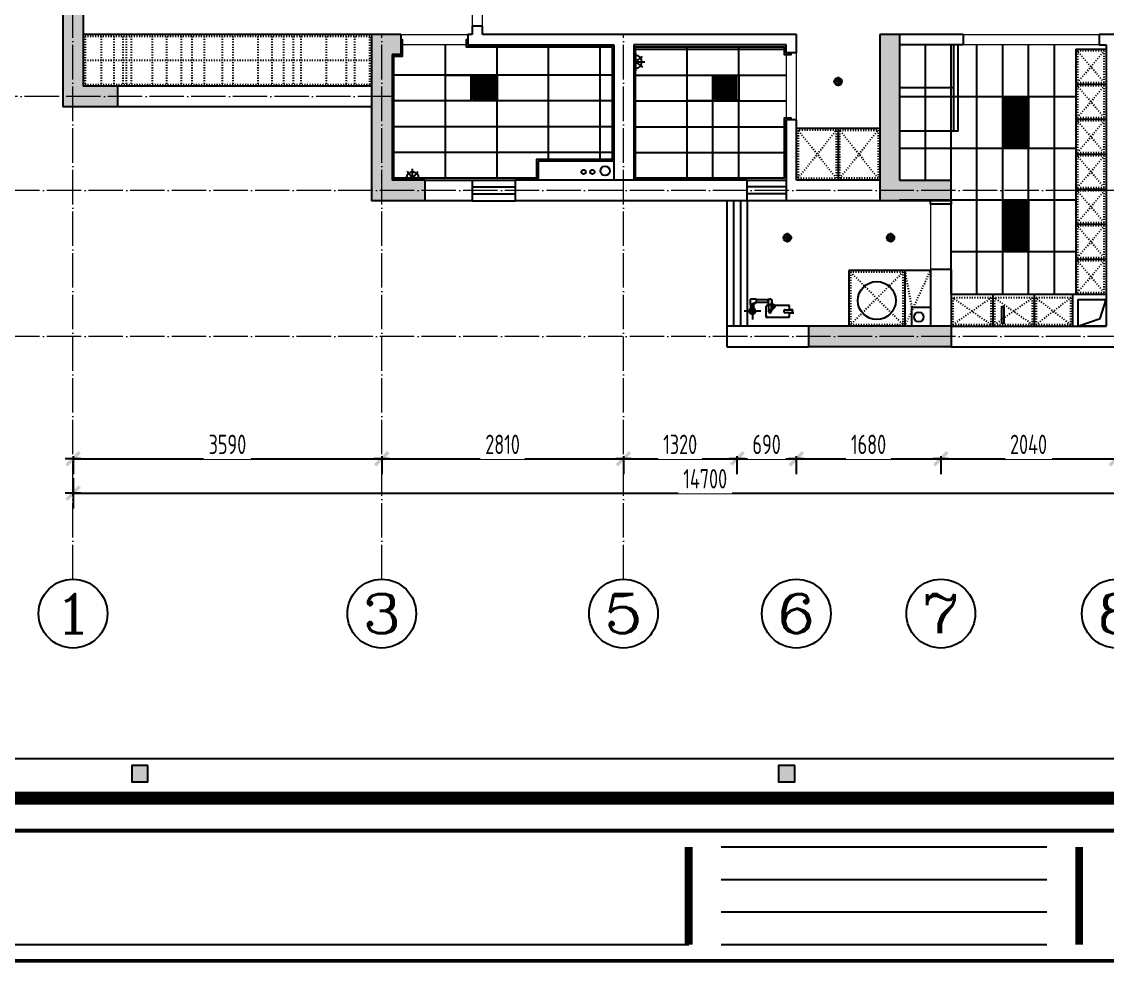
# Model space of a CAD drawing. Header units: inches. Extents: x 600 to 250244, y -404780 to 1000.
# Drawn here: x 98322 to 110943, y -381943 to -371012 of the extents above; entities that cross this region are included whole.
import ezdxf
from ezdxf.enums import TextEntityAlignment as Align

# ---------------------------------------------------------------- set-up
doc = ezdxf.new("R2010")
doc.units = ezdxf.units.IN
doc.header["$MEASUREMENT"] = 0
doc.linetypes.add('ACAD_ISO03W100', pattern=[30, 12, -18])
doc.linetypes.add('DOTE', pattern=[2.42, 2, -0.2, 0.02, -0.2])
for name, color, linetype in [('15开关布置图-YJ', 2, 'Continuous'), ('AXIS', 1, 'Continuous'), ('AXIS_TEXT', 7, 'Continuous'), ('A图框', 7, 'Continuous'), ('D-ARCHI', 250, 'Continuous'), ('EVH 立面填充', 8, 'Continuous'), ('IBS-003-建筑窗框', 3, 'Continuous'), ('IBS-182-原建筑非承重墙', 150, 'Continuous'), ('IBS-200-原建筑承重墙柱', 200, 'Continuous'), ('IBS-63-原建筑窗', 63, 'Continuous'), ('IDS-030-造型完成面(看线)', 30, 'Continuous'), ('IDS-040-固定高家具', 40, 'Continuous'), ('IFF-31-卫浴洁具', 31, 'Continuous'), ('IFF-51-活动家具', 51, 'Continuous'), ('IRC-2-天花灯具', 2, 'Continuous'), ('IRC-30-天花轮廓线', 30, 'Continuous'), ('外标注', 50, 'Continuous')]:
    doc.layers.add(name, color=color, linetype=linetype)
doc.layers.add('门', color=65, linetype='Continuous', lineweight=13)
doc.styles.add('_TCH_AXIS', font='COMPLEX', dxfattribs={"bigfont": 'GBCBIG'})
doc.styles.add('COMPLEX', font='COMPLEX')
doc.styles.add('HBA-DIMT', font='ARCHS.SHX', dxfattribs={"width": 0.8})
doc.dimstyles.new('HBA_40', dxfattribs={"dimscale": 50, "dimtxt": 2.5, "dimasz": 0.1, "dimexe": 2, "dimexo": 2.5, "dimgap": 0.6, "dimtad": 1, "dimdec": 0, "dimrnd": 5, "dimzin": 0, "dimtxsty": 'HBA-DIMT', "dimblk": 'HBA_DIMENSION_TICK', "dimblk1": 'HBA_DIMENSION_TICK', "dimblk2": 'HBA_DIMENSION_TICK', "dimcen": 0.125, "dimclrd": 44, "dimclre": 44, "dimclrt": 2, "dimadec": 0, "dimazin": 0, "dimtfac": 1, "dimtdec": 0, "dimtix": 1, "dimtmove": 1, "dimatfit": 3, "dimldrblk": 'HBA_Leader_Dot', "dimfxl": 0, "dimtvp": 1, "dimtfill": 1, "dimtolj": 1, "dimtzin": 0, "dimarcsym": 0})

# ---------------------------------------------------------------- blocks, each defined once
blk = doc.blocks.new('11')
at = {"layer": 'IBS-182-原建筑非承重墙'}
for p, q in [((140567, -1131), (140516, -1131)), ((140535, -1131), (140528, -1131)), ((140567, -1131), (140535, -1131)), ((140567, -1131), (140535, -1131)), ((140841, -1081), (140567, -1080)), ((140567, -1080), (140567, -1131)), ((140576, -1080), (140567, -1080)), ((140567, -1080), (140567, -1131)), ((140567, -1101), (140567, -1131)), ((140567, -1131), (140615, -1132)), ((140820, -1081), (140588, -1080)), ((140820, -1081), (140588, -1080)), ((140841, -1081), (140820, -1081)), ((140840, -1209), (140841, -1081)), ((140840, -1101), (140841, -1081)), ((140840, -1197), (140840, -1101)), ((140840, -1209), (140840, -1101)), ((140997, -1245), (140997, -1054)), ((140528, -1166), (140567, -1166)), ((140528, -1166), (140567, -1166)), ((140567, -1166), (140535, -1166)), ((140567, -1166), (140567, -1196)), ((140615, -1166), (140567, -1166)), ((140567, -1166), (140567, -1217)), ((140567, -1166), (140567, -1196)), ((140567, -1208), (140567, -1217)), ((140567, -1217), (140770, -1217)), ((140567, -1217), (140587, -1217)), ((140587, -1217), (140775, -1217)), ((140587, -1217), (140740, -1217)), ((140788, -1145), (140728, -1204)), ((140775, -1157), (140728, -1204)), ((140737, -1214), (140728, -1204)), ((140728, -1204), (140737, -1214)), ((140797, -1154), (140737, -1214)), ((140737, -1214), (140775, -1175)), ((140737, -1214), (140775, -1175)), ((140750, -1227), (140737, -1214)), ((140740, -1217), (140750, -1227)), ((140775, -1227), (140750, -1227)), ((140750, -1227), (140770, -1227)), ((140770, -1217), (140770, -1288)), ((140812, -1227), (140770, -1227)), ((140770, -1269), (140770, -1227)), ((140770, -1227), (140770, -1269)), ((140775, -1157), (140788, -1145)), ((140775, -1149), (140775, -1157)), ((140775, -1149), (140775, -1157)), ((140775, -1149), (140775, -1157)), ((140775, -1217), (140775, -1175)), ((140775, -1175), (140775, -1227)), ((140775, -1175), (140775, -1217)), ((140775, -1217), (140775, -1227)), ((140775, -1217), (140775, -1227)), ((140775, -1227), (140809, -1227)), ((140809, -1218), (140810, -1149)), ((140809, -1227), (140810, -1149)), ((140809, -1218), (140820, -1218)), ((140809, -1218), (140809, -1227)), ((140810, -1145), (140810, -1149)), ((140810, -1149), (140810, -1145)), ((140812, -1252), (140812, -1221)), ((140812, -1252), (140812, -1221)), ((140812, -1252), (140812, -1227)), ((140812, -1252), (140812, -1269)), ((140812, -1252), (140955, -1252)), ((140812, -1286), (140812, -1252)), ((140812, -1286), (140812, -1252)), ((140901, -1150), (141093, -1150)), ((140955, -1252), (140953, -1252)), ((140955, -1252), (140953, -1252)), ((140962, -1248), (140955, -1248)), ((140955, -1290), (140955, -1248)), ((140955, -1251), (140955, -1252)), ((140955, -1251), (140955, -1252)), ((140975, -1234), (140975, -1228)), ((140975, -1228), (140980, -1228)), ((140975, -1248), (140975, -1228)), ((140975, -1228), (141018, -1228)), ((140980, -1228), (140975, -1228)), ((140975, -1228), (140975, -1234)), ((140975, -1234), (140975, -1248)), ((140980, -1248), (140975, -1248)), ((140975, -1248), (140980, -1248)), ((140980, -1150), (140980, -1228)), ((140980, -1180), (140980, -1248)), ((140980, -1180), (140980, -1228)), ((140980, -1228), (141014, -1228)), ((140980, -1248), (140980, -1228)), ((140980, -1228), (141018, -1228)), ((141014, -1150), (141014, -1228)), ((141014, -1228), (141014, -1180)), ((141014, -1228), (141014, -1180)), ((141014, -1228), (141018, -1228)), ((141018, -1228), (141014, -1228)), ((141018, -1228), (141014, -1228)), ((141018, -1235), (141018, -1228)), ((141018, -1235), (141018, -1228)), ((141018, -1228), (141018, -1235)), ((141018, -1235), (141018, -1228)), ((141018, -1228), (141018, -1235)), ((141018, -1235), (141018, -1290)), ((140770, -1269), (140770, -1288)), ((140955, -1286), (140803, -1286)), ((140803, -1286), (140812, -1286)), ((140803, -1286), (140812, -1286)), ((140955, -1290), (140982, -1290)), ((140982, -1290), (141018, -1290))]:
    blk.add_line(p, q, dxfattribs=at)
blk.add_circle((140997, -1150), 34.9, dxfattribs=at)
for start, end in [(0, 180), (0, 180), (180, 240.5217), (180, 240.5217), (299.176, 0), (299.176, 0)]:
    blk.add_arc((140997, -1150), 34.9, start, end, dxfattribs=at)
for centre, major_axis, start_param, end_param in [((140540, -1140), (-6.72, -6.72), 4.378011, 6.612288), ((140588, -1101), (-14.5, 14.5), 5.495149, 7.065946), ((140615, -1149), (-12.1, -12.1), 0.78276, 3.924353), ((140793, -1149), (-12.1, 12.1), 3.924353, 7.065946), ((140820, -1101), (-14.5, -14.5), 2.353557, 3.924353), ((140997, -1150), (-12.1, 12.1), 4.709751, 10.992936), ((140553, -1149), (-17.5, -17.5), -1.141223, -0.024085), ((140531, -1157), (-6.72, -6.72), 1.236418, 3.470695), ((140587, -1196), (-14.5, 14.5), 0.78276, 2.353557), ((140793, -1149), (-4.6, -4.6), 1.568158, 4.709751), ((140820, -1197), (-14.5, -14.5), 0.78276, 2.353557), ((140962, -1234), (-9.66, 9.66), 2.353557, 3.924353), ((140791, -1269), (-15, 15), 0.78276, 2.986227), ((140791, -1269), (-15, 15), 2.986227, 3.924353)]:
    blk.add_ellipse(centre, major_axis=major_axis, ratio=1, start_param=start_param, end_param=end_param, dxfattribs=at)
at = {"layer": 'IBS-182-原建筑非承重墙', "extrusion": (0, 0, -1)}
for start_param, end_param in [(5.500425, 7.071221), (5.500425, 7.071221), (7.071221, 8.642018), (7.071221, 8.642018), (3.929629, 5.500425), (3.929629, 5.500425), (2.358832, 3.929629), (2.358832, 3.929629)]:
    blk.add_ellipse((140997, -1150), major_axis=(-12.1, 12.1), ratio=1, start_param=start_param, end_param=end_param, dxfattribs=at)
blk = doc.blocks.new('HBA_DIMENSION_TICK')
at = {"color": 0, "linetype": 'ByBlock'}
for p, q in [((-10, 0), (0, 0)), ((0, 0), (10, 0))]:
    blk.add_line(p, q, dxfattribs=at)
at = {"color": 50, "linetype": 'ByBlock'}
blk.add_solid([(-10, -7), (-7, -10), (7, 10), (10, 7)], dxfattribs=at)
blk = doc.blocks.new('*D390')
at = {"layer": 'Defpoints', "color": 0, "transparency": 16777216}
for p in [(98919, -375835), (102508, -375835), (102508, -376091)]:
    blk.add_point(p, dxfattribs=at)
at = {"layer": '外标注', "color": 44, "lineweight": -2, "transparency": 16777216}
for p, q in [((98919, -376060), (98919, -376271)), ((98928, -376091), (102499, -376091)), ((102508, -376060), (102508, -376271))]:
    blk.add_line(p, q, dxfattribs=at)
at = {"layer": '外标注', "color": 44, "lineweight": -2, "transparency": 16777216, "xscale": 9, "yscale": 9, "zscale": 9, "rotation": 180}
blk.add_blockref('HBA_DIMENSION_TICK', (98919, -376091), dxfattribs=at)
at = {"layer": '外标注', "color": 44, "lineweight": -2, "transparency": 16777216, "xscale": 9, "yscale": 9, "zscale": 9}
blk.add_blockref('HBA_DIMENSION_TICK', (102508, -376091), dxfattribs=at)
at = {"layer": '外标注', "color": 2, "transparency": 16777216, "insert": (100714, -375924), "char_height": 225, "attachment_point": 5, "style": 'HBA-DIMT', "bg_fill": 3, "box_fill_scale": 1.25, "bg_fill_color": 256, "bg_fill_true_color": 13158600, "bg_fill_transparency": 0}
blk.add_mtext('\\A1;3590', dxfattribs=at)
blk = doc.blocks.new('HBA_Leader_Dot')
at = {"color": 0, "linetype": 'ByBlock'}
blk.add_line((-5, 0), (-10, 0), dxfattribs=at)
at = {"color": 0, "linetype": 'ByBlock', "const_width": 5}
blk.add_lwpolyline([(-2.5, 0, 1), (2.5, 0, 1)], format="xyb", close=True, dxfattribs=at)
blk = doc.blocks.new('*D391')
at = {"layer": 'Defpoints', "color": 0, "transparency": 16777216}
for p in [(102508, -375835), (105318, -375835), (105318, -376091)]:
    blk.add_point(p, dxfattribs=at)
at = {"layer": '外标注', "color": 44, "lineweight": -2, "transparency": 16777216}
for p, q in [((102508, -376060), (102508, -376271)), ((102517, -376091), (105309, -376091)), ((105318, -376060), (105318, -376271))]:
    blk.add_line(p, q, dxfattribs=at)
at = {"layer": '外标注', "color": 44, "lineweight": -2, "transparency": 16777216, "xscale": 9, "yscale": 9, "zscale": 9, "rotation": 180}
blk.add_blockref('HBA_DIMENSION_TICK', (102508, -376091), dxfattribs=at)
at = {"layer": '外标注', "color": 44, "lineweight": -2, "transparency": 16777216, "xscale": 9, "yscale": 9, "zscale": 9}
blk.add_blockref('HBA_DIMENSION_TICK', (105318, -376091), dxfattribs=at)
at = {"layer": '外标注', "color": 2, "transparency": 16777216, "insert": (103913, -375924), "char_height": 225, "attachment_point": 5, "style": 'HBA-DIMT', "bg_fill": 3, "box_fill_scale": 1.25, "bg_fill_color": 256, "bg_fill_true_color": 13158600, "bg_fill_transparency": 0}
blk.add_mtext('\\A1;2810', dxfattribs=at)
blk = doc.blocks.new('*D392')
at = {"layer": 'Defpoints', "color": 0, "transparency": 16777216}
for p in [(105318, -375835), (106638, -375835), (106638, -376091)]:
    blk.add_point(p, dxfattribs=at)
at = {"layer": '外标注', "color": 44, "lineweight": -2, "transparency": 16777216}
for p, q in [((105318, -376060), (105318, -376271)), ((105327, -376091), (106629, -376091)), ((106638, -376060), (106638, -376271))]:
    blk.add_line(p, q, dxfattribs=at)
at = {"layer": '外标注', "color": 44, "lineweight": -2, "transparency": 16777216, "xscale": 9, "yscale": 9, "zscale": 9, "rotation": 180}
blk.add_blockref('HBA_DIMENSION_TICK', (105318, -376091), dxfattribs=at)
at = {"layer": '外标注', "color": 44, "lineweight": -2, "transparency": 16777216, "xscale": 9, "yscale": 9, "zscale": 9}
blk.add_blockref('HBA_DIMENSION_TICK', (106638, -376091), dxfattribs=at)
at = {"layer": '外标注', "color": 2, "transparency": 16777216, "insert": (105978, -375924), "char_height": 225, "attachment_point": 5, "style": 'HBA-DIMT', "bg_fill": 3, "box_fill_scale": 1.25, "bg_fill_color": 256, "bg_fill_true_color": 13158600, "bg_fill_transparency": 0}
blk.add_mtext('\\A1;1320', dxfattribs=at)
blk = doc.blocks.new('*D393')
at = {"layer": 'Defpoints', "color": 0, "transparency": 16777216}
for p in [(106638, -375835), (107328, -375835), (107328, -376091)]:
    blk.add_point(p, dxfattribs=at)
at = {"layer": '外标注', "color": 44, "lineweight": -2, "transparency": 16777216}
for p, q in [((106638, -376060), (106638, -376271)), ((106647, -376091), (107319, -376091)), ((107328, -376060), (107328, -376271))]:
    blk.add_line(p, q, dxfattribs=at)
at = {"layer": '外标注', "color": 44, "lineweight": -2, "transparency": 16777216, "xscale": 9, "yscale": 9, "zscale": 9, "rotation": 180}
blk.add_blockref('HBA_DIMENSION_TICK', (106638, -376091), dxfattribs=at)
at = {"layer": '外标注', "color": 44, "lineweight": -2, "transparency": 16777216, "xscale": 9, "yscale": 9, "zscale": 9}
blk.add_blockref('HBA_DIMENSION_TICK', (107328, -376091), dxfattribs=at)
at = {"layer": '外标注', "color": 2, "transparency": 16777216, "insert": (106983, -375924), "char_height": 225, "attachment_point": 5, "style": 'HBA-DIMT', "bg_fill": 3, "box_fill_scale": 1.25, "bg_fill_color": 256, "bg_fill_true_color": 13158600, "bg_fill_transparency": 0}
blk.add_mtext('\\A1;690', dxfattribs=at)
blk = doc.blocks.new('*D394')
at = {"layer": 'Defpoints', "color": 0, "transparency": 16777216}
for p in [(107328, -375835), (109008, -375835), (109008, -376091)]:
    blk.add_point(p, dxfattribs=at)
at = {"layer": '外标注', "color": 44, "lineweight": -2, "transparency": 16777216}
for p, q in [((107328, -376060), (107328, -376271)), ((107337, -376091), (108999, -376091)), ((109008, -376060), (109008, -376271))]:
    blk.add_line(p, q, dxfattribs=at)
at = {"layer": '外标注', "color": 44, "lineweight": -2, "transparency": 16777216, "xscale": 9, "yscale": 9, "zscale": 9, "rotation": 180}
blk.add_blockref('HBA_DIMENSION_TICK', (107328, -376091), dxfattribs=at)
at = {"layer": '外标注', "color": 44, "lineweight": -2, "transparency": 16777216, "xscale": 9, "yscale": 9, "zscale": 9}
blk.add_blockref('HBA_DIMENSION_TICK', (109008, -376091), dxfattribs=at)
at = {"layer": '外标注', "color": 2, "transparency": 16777216, "insert": (108168, -375924), "char_height": 225, "attachment_point": 5, "style": 'HBA-DIMT', "bg_fill": 3, "box_fill_scale": 1.25, "bg_fill_color": 256, "bg_fill_true_color": 13158600, "bg_fill_transparency": 0}
blk.add_mtext('\\A1;1680', dxfattribs=at)
blk = doc.blocks.new('*D395')
at = {"layer": 'Defpoints', "color": 0, "transparency": 16777216}
for p in [(109008, -375835), (111048, -375835), (111048, -376091)]:
    blk.add_point(p, dxfattribs=at)
at = {"layer": '外标注', "color": 44, "lineweight": -2, "transparency": 16777216}
for p, q in [((109008, -376060), (109008, -376271)), ((109017, -376091), (111039, -376091)), ((111048, -376060), (111048, -376271))]:
    blk.add_line(p, q, dxfattribs=at)
at = {"layer": '外标注', "color": 44, "lineweight": -2, "transparency": 16777216, "xscale": 9, "yscale": 9, "zscale": 9, "rotation": 180}
blk.add_blockref('HBA_DIMENSION_TICK', (109008, -376091), dxfattribs=at)
at = {"layer": '外标注', "color": 44, "lineweight": -2, "transparency": 16777216, "xscale": 9, "yscale": 9, "zscale": 9}
blk.add_blockref('HBA_DIMENSION_TICK', (111048, -376091), dxfattribs=at)
at = {"layer": '外标注', "color": 2, "transparency": 16777216, "insert": (110028, -375924), "char_height": 225, "attachment_point": 5, "style": 'HBA-DIMT', "bg_fill": 3, "box_fill_scale": 1.25, "bg_fill_color": 256, "bg_fill_true_color": 13158600, "bg_fill_transparency": 0}
blk.add_mtext('\\A1;2040', dxfattribs=at)
blk = doc.blocks.new('*D398')
at = {"layer": 'Defpoints', "color": 0, "transparency": 16777216}
for p in [(98919, -376091), (113619, -376091), (113619, -376491)]:
    blk.add_point(p, dxfattribs=at)
at = {"layer": '外标注', "color": 44, "lineweight": -2, "transparency": 16777216}
for p, q in [((98919, -376316), (98919, -376671)), ((113619, -376316), (113619, -376671)), ((98928, -376491), (113610, -376491))]:
    blk.add_line(p, q, dxfattribs=at)
at = {"layer": '外标注', "color": 44, "lineweight": -2, "transparency": 16777216, "xscale": 9, "yscale": 9, "zscale": 9, "rotation": 180}
blk.add_blockref('HBA_DIMENSION_TICK', (98919, -376491), dxfattribs=at)
at = {"layer": '外标注', "color": 44, "lineweight": -2, "transparency": 16777216, "xscale": 9, "yscale": 9, "zscale": 9}
blk.add_blockref('HBA_DIMENSION_TICK', (113619, -376491), dxfattribs=at)
at = {"layer": '外标注', "color": 2, "transparency": 16777216, "insert": (106269, -376324), "char_height": 225, "attachment_point": 5, "style": 'HBA-DIMT', "bg_fill": 3, "box_fill_scale": 1.25, "bg_fill_color": 256, "bg_fill_true_color": 13158600, "bg_fill_transparency": 0}
blk.add_mtext('\\A1;14700', dxfattribs=at)
blk = doc.blocks.new('_AXISO')
blk.add_circle((0, 0), 0.5)
at = {"layer": 'AXIS_TEXT', "style": 'COMPLEX', "width": 1.041667}
blk.add_attdef('A', text='', height=0.56, dxfattribs=at).set_placement((-0.25, -0.28), (0.25, -0.28), align=Align.FIT)
blk = doc.blocks.new('gegeg')
at = {"layer": 'A图框'}
h = blk.add_hatch(color=256, dxfattribs=at)
h.dxf.hatch_style = 1
h.paths.add_polyline_path([(140844, -57733), (141019, -57733), (141019, -57558), (140844, -57558)])
h = blk.add_hatch(color=256, dxfattribs=at)
h.dxf.hatch_style = 1
h.paths.add_polyline_path([(147800, -57733), (147975, -57733), (147975, -57558), (147800, -57558)])
for p, q in [((133887, -57482), (161887, -57482)), ((147184, -58433), (150684, -58433)), ((147184, -58783), (150684, -58783)), ((147184, -59133), (150684, -59133)), ((138761, -59483), (146834, -59483)), ((147184, -59483), (150684, -59483))]:
    blk.add_line(p, q, dxfattribs=at)
for points in [[(141019, -57558), (140844, -57558), (140844, -57733), (141019, -57733)], [(147975, -57558), (147800, -57558), (147800, -57733), (147975, -57733)]]:
    blk.add_lwpolyline(points, close=True, dxfattribs=at)
for points, const_width in [([(161887, -57908), (133887, -57908)], 140), ([(146834, -58433), (146834, -59483)], 84), ([(151034, -58433), (151034, -59483)], 84)]:
    blk.add_lwpolyline(points, dxfattribs=dict(at, const_width=const_width))
at = {"layer": 'A图框', "const_width": 42}
blk.add_lwpolyline([(133537, -58258), (162237, -58258), (162237, -59658), (133537, -59658)], close=True, dxfattribs=at)
blk = doc.blocks.new('A$C2C253EB8')
at = {"layer": 'IRC-2-天花灯具', "color": 250}
for p, q in [((0, 55), (110, 55)), ((55, 0), (55, 110))]:
    blk.add_line(p, q, dxfattribs=at)
at = {"layer": 'IRC-2-天花灯具', "color": 2}
blk.add_ellipse((55, 55), major_axis=(44, 0), ratio=1, start_param=1.571461413961594, end_param=7.85464672114118, dxfattribs=at)
at = {"layer": 'IRC-2-天花灯具', "color": 251}
blk.add_ellipse((55, 55), major_axis=(33, 0), ratio=1, start_param=1.570667, end_param=7.853852, dxfattribs=at)
blk = doc.blocks.new('fhty')
at = {"layer": 'IRC-2-天花灯具'}
for p, q in [((717910, -196860), (717910, -197065)), ((717910, -196962), (717990, -196900)), ((717910, -196962), (718019, -196962)), ((717910, -196962), (717990, -197025))]:
    blk.add_line(p, q, dxfattribs=at)
blk.add_arc((717910, -196962), 74.3, 270, 90, dxfattribs=at)

msp = doc.modelspace()

# ---------------------------------------------------------------- hatches: boundary and pattern name
at = {"layer": 'EVH 立面填充'}
h = msp.add_hatch(color=256, dxfattribs=at)
h.dxf.hatch_style = 1
h.paths.add_polyline_path([(99038.7, -371762.2), (99038.7, -370312.2), (98798.7, -370312.2), (98798.7, -372002.2), (99438.7, -372002.2), (99438.7, -371762.2)])
h = msp.add_hatch(color=256, dxfattribs=at)
h.dxf.hatch_style = 1
h.paths.add_polyline_path([(102388.4, -373092.2), (103008.4, -373092.2), (103008.4, -372852.2), (102628.4, -372852.2), (102628.4, -371392.2), (102728.4, -371392.2), (102728.4, -371162.2), (102388.4, -371162.2)])
h = msp.add_hatch(color=256, dxfattribs=at)
h.dxf.hatch_style = 1
h.paths.add_polyline_path([(109128.4, -373092.2), (109128.4, -372852.2), (108528.4, -372852.2), (108528.4, -371162.2), (108298.4, -371162.2), (108298.4, -373092.2)])
h = msp.add_hatch(color=256, dxfattribs=at)
h.dxf.hatch_style = 1
h.paths.add_polyline_path([(107468.4, -374551.3), (107468.4, -374789.7), (109128.4, -374789.7), (109128.4, -374551.3)])
at = {"layer": 'IRC-2-天花灯具'}
h = msp.add_hatch(dxfattribs=at)
h.set_pattern_fill('ANSI31', color=256, scale=80)
h.set_pattern_definition([(45, (9779.72, -355865.394), (-7.0710678, 7.0710678), [])])
h.paths.add_polyline_path([(103568.4, -371912.2), (103828.4, -371912.2), (103828.4, -371652.2), (103568.4, -371652.2)])
h = msp.add_hatch(dxfattribs=at)
h.set_pattern_fill('ANSI31', color=256, scale=80)
h.set_pattern_definition([(45, (12589.72, -355865.394), (-7.0710678, 7.0710678), [])])
h.paths.add_polyline_path([(106378.4, -371912.2), (106638.4, -371912.2), (106638.4, -371652.2), (106378.4, -371652.2)])
h = msp.add_hatch(dxfattribs=at)
h.set_pattern_fill('ANSI31', color=256, scale=80)
h.set_pattern_definition([(45, (0, -67427.671), (-7.0710678, 7.0710678), [])])
h.paths.add_polyline_path([(110028.2, -371882.2), (109728.2, -371882.2), (109728.2, -372482.2), (110028.2, -372482.2)])
h = msp.add_hatch(dxfattribs=at)
h.set_pattern_fill('ANSI31', color=256, scale=80)
h.set_pattern_definition([(45, (0, -68627.671), (-7.0710678, 7.0710678), [])])
h.paths.add_polyline_path([(110028.2, -373082.2), (109728.2, -373082.2), (109728.2, -373682.2), (110028.2, -373682.2)])

# ---------------------------------------------------------------- linework, layer by layer
at = {"layer": 'D-ARCHI', "color": 251, "linetype": 'DOTE', "lineweight": 5, "ltscale": 200}
for p, q in [((102628.4, -371882.2), (96111.4, -371882.2)), ((116438.7, -372972.2), (96111.4, -372972.2)), ((116438.7, -374670.5), (96111.4, -374670.5))]:
    msp.add_line(p, q, dxfattribs=at)
at = {"layer": 'IBS-003-建筑窗框', "color": 251, "ltscale": 10}
for p, q in [((103558.4, -372852.2), (104058.4, -372852.2)), ((106758.4, -372852.2), (107208.4, -372852.2)), ((103558.4, -373092.2), (104058.4, -373092.2)), ((106518.4, -373092.2), (106518.4, -374552.2)), ((107208.4, -373092.2), (106758.4, -373092.2)), ((106758.4, -373092.2), (106758.4, -374552.2))]:
    msp.add_line(p, q, dxfattribs=at)
at = {"layer": 'IBS-182-原建筑非承重墙'}
for p, q in [((103558.4, -371162.2), (103508.4, -371162.2)), ((103508.4, -371162.2), (103508.4, -371282.2)), ((103678.4, -371062.2), (103558.4, -371062.2)), ((103558.4, -371062.2), (103558.4, -371162.2)), ((103678.4, -371162.2), (103678.4, -371062.2)), ((107328.4, -371162.2), (103678.4, -371162.2)), ((107328.4, -371372.2), (107328.4, -371162.2)), ((109268.4, -371162.2), (108528.4, -371162.2)), ((109268.4, -371162.2), (109268.4, -371282.2)), ((111168.4, -371162.2), (110848.4, -371162.2)), ((110848.4, -371162.2), (110848.4, -371282.2)), ((103508.4, -371282.2), (105208.4, -371282.2)), ((105208.4, -371282.2), (105208.4, -372852.2)), ((107208.4, -371282.2), (105438.4, -371282.2)), ((105438.4, -371282.2), (105438.4, -372852.2)), ((107208.4, -371372.2), (107208.4, -371282.2)), ((109268.4, -371282.2), (108528.4, -371282.2)), ((110848.4, -371282.2), (110928.4, -371282.2)), ((110928.4, -371282.2), (110928.4, -374552.2)), ((107328.4, -371372.2), (107208.4, -371372.2)), ((102388.4, -371762.2), (99438.7, -371762.2)), ((102388.4, -372002.2), (99438.7, -372002.2)), ((107328.4, -372152.2), (107208.4, -372152.2)), ((107208.4, -372152.2), (107208.4, -373092.2)), ((107328.4, -372852.2), (107328.4, -372152.2)), ((104328.4, -372632.2), (104328.4, -372852.2)), ((105208.4, -372632.2), (104328.4, -372632.2)), ((103008.4, -372852.2), (103558.4, -372852.2)), ((103558.4, -372852.2), (103558.4, -373092.2)), ((105438.4, -372852.2), (104058.4, -372852.2)), ((104058.4, -372852.2), (104058.4, -373092.2)), ((106758.4, -372852.2), (105438.4, -372852.2)), ((106758.4, -373092.2), (106758.4, -372852.2)), ((108298.4, -372852.2), (107328.4, -372852.2)), ((103558.4, -373092.2), (103008.4, -373092.2)), ((106518.4, -373092.2), (104058.4, -373092.2)), ((106758.4, -373092.2), (106518.4, -373092.2)), ((108298.4, -373092.2), (107208.4, -373092.2)), ((108888.4, -373132.2), (108888.4, -373092.2)), ((109128.4, -373132.2), (108888.4, -373132.2)), ((109128.4, -373092.2), (109128.4, -373132.2)), ((109128.4, -373892.2), (108888.4, -373892.2)), ((108888.4, -373892.2), (108888.4, -374552.2)), ((109128.4, -373892.2), (109128.4, -374552.2)), ((110540.1, -374179.2), (110540.1, -374552.2)), ((110540.1, -374179.2), (110928.4, -374179.2)), ((108668.4, -374332.2), (108668.4, -374552.2)), ((108888.4, -374332.2), (108668.4, -374332.2)), ((110600.1, -374239.2), (110600.1, -374552.2)), ((110600.1, -374239.2), (110928.4, -374239.2)), ((110861.8, -374459.6), (110928.4, -374239.2)), ((110600.1, -374552.2), (110861.8, -374459.6)), ((107468.4, -374552.2), (106518.4, -374552.2)), ((106518.4, -374552.2), (106518.4, -374790.5)), ((109128.4, -374552.2), (110928.4, -374552.2)), ((110928.4, -374552.2), (110600.1, -374552.2)), ((106518.4, -374790.5), (107468.4, -374790.5)), ((109128.4, -374790.5), (111168.4, -374790.5))]:
    msp.add_line(p, q, dxfattribs=at)
for centre, radius in [((105105.6, -372745.6), 55), ((104854.1, -372757), 25), ((104957.4, -372757), 25), ((108752.4, -374443.7), 55)]:
    msp.add_circle(centre, radius, dxfattribs=at)
at = {"layer": 'IBS-200-原建筑承重墙柱', "ltscale": 0.02}
for p, q in [((98798.7, -370312.2), (98798.7, -372002.2)), ((99038.7, -370312.2), (99038.7, -371762.2)), ((102728.4, -371162.2), (102388.4, -371162.2)), ((102388.4, -371162.2), (102388.4, -373092.2)), ((102728.4, -371162.2), (102728.4, -371392.2)), ((108298.4, -371162.2), (108298.4, -373092.2)), ((108528.4, -371162.2), (108298.4, -371162.2)), ((108528.4, -371162.2), (108528.4, -372852.2)), ((102728.4, -371392.2), (102628.4, -371392.2)), ((102628.4, -371392.2), (102628.4, -372852.2)), ((99438.7, -371762.2), (99038.7, -371762.2)), ((99438.7, -372002.2), (99438.7, -371762.2)), ((99438.7, -372002.2), (98798.7, -372002.2)), ((103008.4, -372852.2), (102628.4, -372852.2)), ((103008.4, -372852.2), (103008.4, -373092.2)), ((108528.4, -372852.2), (109128.4, -372852.2)), ((109128.4, -373092.2), (109128.4, -372852.2)), ((103008.4, -373092.2), (102388.4, -373092.2)), ((109128.4, -373092.2), (108298.4, -373092.2)), ((109128.4, -374552.2), (107468.4, -374552.2)), ((107468.4, -374552.2), (107468.4, -374790.5)), ((109128.4, -374552.2), (109128.4, -374790.5)), ((109128.4, -374790.5), (107468.4, -374790.5))]:
    msp.add_line(p, q, dxfattribs=at)
at = {"layer": 'IBS-63-原建筑窗'}
for p, q in [((103558.4, -372932.2), (104058.4, -372932.2)), ((107208.4, -372932.2), (106758.4, -372932.2)), ((103558.4, -373012.2), (104058.4, -373012.2)), ((107208.4, -373012.2), (106758.4, -373012.2)), ((106598.4, -373092.2), (106598.4, -374552.2)), ((106678.4, -373092.2), (106678.4, -374552.2))]:
    msp.add_line(p, q, dxfattribs=at)
at = {"layer": 'IDS-030-造型完成面(看线)'}
for points in [[(103508.4, -371222.2), (103488.4, -371222.2), (103488.4, -371302.2), (105188.4, -371302.2), (105188.4, -372612.2), (104308.4, -372612.2), (104308.4, -372832.2), (102648.4, -372832.2), (102648.4, -371412.2), (102748.4, -371412.2), (102748.4, -371222.2), (102728.4, -371222.2)], [(107268.4, -372152.2), (107268.4, -372132.2), (107188.4, -372132.2), (107188.4, -372832.2), (105458.4, -372832.2), (105458.4, -371302.2), (107188.4, -371302.2), (107188.4, -371392.2), (107268.4, -371392.2), (107268.4, -371372.2)]]:
    msp.add_lwpolyline(points, dxfattribs=at)
at = {"layer": 'IDS-040-固定高家具'}
for p, q in [((102388.4, -371162.2), (99038.7, -371162.2)), ((110578.4, -371332.2), (110578.4, -374179.2)), ((110578.4, -371332.2), (110928.4, -371332.2)), ((110578.4, -371738.9), (110928.4, -371738.9)), ((110578.4, -372145.6), (110928.4, -372145.6)), ((108298.4, -372252.2), (107328.4, -372252.2)), ((107813.4, -372252.2), (107813.4, -372852.2)), ((110578.4, -372552.3), (110928.4, -372552.3)), ((110578.4, -372959), (110928.4, -372959)), ((110578.4, -373365.8), (110928.4, -373365.8)), ((110578.4, -373772.5), (110928.4, -373772.5)), ((108888.4, -373902.2), (107938.4, -373902.2)), ((107938.4, -373902.2), (107938.4, -374552.2)), ((108588.4, -373902.2), (108588.4, -374552.2)), ((109128.4, -374179.2), (110540.1, -374179.2)), ((109611.7, -374179.2), (109611.7, -374552.2)), ((110095, -374179.2), (110095, -374552.2))]:
    msp.add_line(p, q, dxfattribs=at)
at = {"layer": 'IDS-040-固定高家具', "linetype": 'ACAD_ISO03W100'}
for p, q in [((99245.8, -371182.2), (99245.8, -371742.2)), ((99394.5, -371182.2), (99394.5, -371742.2)), ((99498.6, -371182.2), (99498.6, -371742.2)), ((99535.8, -371182.2), (99535.8, -371742.2)), ((99595.3, -371182.2), (99595.3, -371742.2)), ((99840.7, -371182.2), (99840.7, -371742.2)), ((100004.3, -371182.2), (100004.3, -371742.2)), ((100175.3, -371182.2), (100175.3, -371742.2)), ((100301.8, -371182.2), (100301.8, -371742.2)), ((100443.1, -371182.2), (100443.1, -371742.2)), ((100651.3, -371182.2), (100651.3, -371742.2)), ((100777.7, -371182.2), (100777.7, -371742.2)), ((101067.7, -371182.2), (101067.7, -371742.2)), ((101231.4, -371182.2), (101231.4, -371742.2)), ((101365.2, -371182.2), (101365.2, -371742.2)), ((101476.8, -371182.2), (101476.8, -371742.2)), ((101566, -371182.2), (101566, -371742.2)), ((101863.5, -371182.2), (101863.5, -371742.2)), ((102094, -371182.2), (102094, -371742.2)), ((102190.7, -371182.2), (102190.7, -371742.2)), ((110598.4, -371718.9), (110908.4, -371352.2)), ((110908.4, -371718.9), (110598.4, -371352.2)), ((102368.4, -371462.2), (99058.7, -371462.2)), ((110598.4, -372125.6), (110908.4, -371758.9)), ((110908.4, -372125.6), (110598.4, -371758.9)), ((110598.4, -372532.3), (110908.4, -372165.6)), ((110908.4, -372532.3), (110598.4, -372165.6)), ((107348.4, -372832.2), (107793.4, -372272.2)), ((107793.4, -372832.2), (107348.4, -372272.2)), ((108278.4, -372832.2), (107833.4, -372272.2)), ((107833.4, -372832.2), (108278.4, -372272.2)), ((110598.4, -372939), (110908.4, -372572.3)), ((110908.4, -372939), (110598.4, -372572.3)), ((110598.4, -373345.8), (110908.4, -372979)), ((110908.4, -373345.8), (110598.4, -372979)), ((110598.4, -373752.5), (110908.4, -373385.8)), ((110908.4, -373752.5), (110598.4, -373385.8)), ((110598.4, -374159.2), (110908.4, -373792.5)), ((110908.4, -374159.2), (110598.4, -373792.5)), ((108568.4, -373922.2), (107958.4, -374532.2)), ((107958.4, -373922.2), (108568.4, -374532.2)), ((108588.4, -373902.2), (108668.4, -374332.2)), ((108590.2, -374552.2), (108888.4, -373902.2)), ((109148.4, -374532.2), (109591.7, -374222.2)), ((109591.7, -374532.2), (109148.4, -374222.2)), ((109631.7, -374532.2), (110075, -374222.2)), ((110075, -374532.2), (109631.7, -374222.2)), ((110115, -374532.2), (110518.7, -374222.2)), ((110518.7, -374532.2), (110115, -374222.2))]:
    msp.add_line(p, q, dxfattribs=at)
for points in [[(99058.7, -371742.2), (102368.4, -371742.2), (102368.4, -371182.2), (99058.7, -371182.2)], [(110598.4, -371718.9), (110908.4, -371718.9), (110908.4, -371352.2), (110598.4, -371352.2)], [(110598.4, -372125.6), (110908.4, -372125.6), (110908.4, -371758.9), (110598.4, -371758.9)], [(110598.4, -372532.3), (110908.4, -372532.3), (110908.4, -372165.6), (110598.4, -372165.6)], [(107348.4, -372832.2), (107793.4, -372832.2), (107793.4, -372272.2), (107348.4, -372272.2)], [(108278.4, -372832.2), (107833.4, -372832.2), (107833.4, -372272.2), (108278.4, -372272.2)], [(110598.4, -372939), (110908.4, -372939), (110908.4, -372572.3), (110598.4, -372572.3)], [(110598.4, -373345.8), (110908.4, -373345.8), (110908.4, -372979), (110598.4, -372979)], [(110598.4, -373752.5), (110908.4, -373752.5), (110908.4, -373385.8), (110598.4, -373385.8)], [(110598.4, -374159.2), (110908.4, -374159.2), (110908.4, -373792.5), (110598.4, -373792.5)], [(107958.4, -374532.2), (108568.4, -374532.2), (108568.4, -373922.2), (107958.4, -373922.2)], [(109148.4, -374532.2), (109591.7, -374532.2), (109591.7, -374222.2), (109148.4, -374222.2)], [(109631.7, -374532.2), (110075, -374532.2), (110075, -374222.2), (109631.7, -374222.2)], [(110115, -374532.2), (110518.7, -374532.2), (110518.7, -374222.2), (110115, -374222.2)]]:
    msp.add_lwpolyline(points, close=True, dxfattribs=at)
at = {"layer": 'IDS-040-固定高家具'}
msp.add_circle((108263.4, -374252.2), 220.9, dxfattribs=at)
at = {"layer": 'IFF-31-卫浴洁具', "ltscale": 0.02}
msp.add_lwpolyline([(109742.6, -374327.2), (109714.1, -374327.2), (109714.1, -374517.2), (109742.6, -374517.2)], close=True, dxfattribs=at)
at = {"layer": 'IFF-51-活动家具'}
for p, q in [((109158.4, -372282.2), (109158.4, -371282.2)), ((109208.4, -372282.2), (109208.4, -371282.2)), ((109158.4, -371782.2), (108528.4, -371782.2)), ((109208.4, -372282.2), (108528.4, -372282.2)), ((109128.4, -372852.2), (109128.4, -372282.2))]:
    msp.add_line(p, q, dxfattribs=at)
at = {"layer": 'IRC-2-天花灯具'}
for p, q in [((103548.4, -371932.2), (103548.4, -371632.2)), ((106358.4, -371932.2), (106358.4, -371632.2))]:
    msp.add_line(p, q, dxfattribs=at)
for points in [[(103848.4, -371632.2), (103848.4, -371932.2), (103248.4, -371932.2), (103248.4, -371632.2)], [(103568.4, -371912.2), (103828.4, -371912.2), (103828.4, -371652.2), (103568.4, -371652.2)], [(106658.4, -371632.2), (106658.4, -371932.2), (106058.4, -371932.2), (106058.4, -371632.2)], [(106378.4, -371912.2), (106638.4, -371912.2), (106638.4, -371652.2), (106378.4, -371652.2)], [(109728.2, -371882.2), (110028.2, -371882.2), (110028.2, -372482.2), (109728.2, -372482.2)], [(109728.2, -373082.2), (110028.2, -373082.2), (110028.2, -373682.2), (109728.2, -373682.2)]]:
    msp.add_lwpolyline(points, close=True, dxfattribs=at)
at = {"layer": 'IRC-30-天花轮廓线'}
for p, q in [((103248.4, -372832.2), (103248.4, -371282.2)), ((103848.4, -372832.2), (103848.4, -371302.2)), ((104448.4, -372612.2), (104448.4, -371302.2)), ((105048.4, -372612.2), (105048.4, -371302.2)), ((106058.4, -372832.2), (106058.4, -371302.2)), ((106658.4, -371632.2), (106658.4, -371302.2)), ((108828.2, -372852.2), (108828.2, -371282.2)), ((109128.2, -374179.2), (109128.2, -371282.2)), ((109428.2, -374179.2), (109428.2, -371282.2)), ((109728.2, -374179.2), (109728.2, -371282.2)), ((110028.2, -374179.2), (110028.2, -371282.2)), ((110328.2, -374179.2), (110328.2, -371282.2)), ((105458.4, -371332.2), (107188.4, -371332.2)), ((105188.4, -371632.2), (102648.4, -371632.2)), ((105458.4, -371632.2), (107208.4, -371632.2)), ((105188.4, -371932.2), (102648.4, -371932.2)), ((105458.4, -371932.2), (107208.4, -371932.2)), ((106358.4, -372832.2), (106358.4, -371912.2)), ((106658.4, -372832.2), (106658.4, -371912.2)), ((108528.2, -371882.2), (110578.2, -371882.2)), ((105188.4, -372232.2), (102648.4, -372232.2)), ((105458.4, -372232.2), (107188.4, -372232.2)), ((105188.4, -372532.2), (102648.4, -372532.2)), ((105458.4, -372532.2), (107188.4, -372532.2)), ((108528.2, -372482.2), (110578.2, -372482.2)), ((108528.2, -373082.2), (110578.2, -373082.2)), ((109128.2, -373682.2), (110578.2, -373682.2))]:
    msp.add_line(p, q, dxfattribs=at)
at = {"layer": '门', "color": 8, "lineweight": 5}
msp.add_line((109128.4, -373892.2), (108888.4, -373892.2), dxfattribs=at)
for points in [[(103558.4, -371062.2), (103678.7, -371062.2), (103678.7, -370182.2), (103558.4, -370182.2)], [(103508.4, -371282.2), (102728.4, -371282.2), (102728.4, -371162.2), (103508.4, -371162.2)], [(109268.4, -371162.2), (110848.4, -371162.2), (110848.4, -371282.2), (109268.4, -371282.2)], [(107208.4, -372152.2), (107328.4, -372152.2), (107328.4, -371372.2), (107208.4, -371372.2)], [(108888.4, -373892.2), (109128.4, -373892.2), (109128.4, -373132.2), (108888.4, -373132.2)]]:
    msp.add_lwpolyline(points, close=True, dxfattribs=at)

# ---------------------------------------------------------------- block references
at = {"layer": 'AXIS'}
ref = msp.add_blockref('_AXISO', (98918.7, -377890.5), dxfattribs=dict(at, xscale=800, yscale=800, zscale=800))
ref.add_attrib('A', '1', dxfattribs={"layer": 'AXIS_TEXT', "height": 452.5, "style": '_TCH_AXIS', "width": 2.333333}).set_placement((98692.4, -378116.8), (99144.9, -378116.8), align=Align.FIT)
ref = msp.add_blockref('_AXISO', (102508.4, -377890.5), dxfattribs=dict(at, xscale=800, yscale=800, zscale=800))
ref.add_attrib('A', '3', dxfattribs={"layer": 'AXIS_TEXT', "height": 452.5, "style": '_TCH_AXIS', "width": 1.5}).set_placement((102282.1, -378116.8), (102734.6, -378116.8), align=Align.FIT)
ref = msp.add_blockref('_AXISO', (105318.4, -377890.5), dxfattribs=dict(at, xscale=800, yscale=800, zscale=800))
ref.add_attrib('A', '5', dxfattribs={"layer": 'AXIS_TEXT', "height": 452.5, "style": '_TCH_AXIS', "width": 1.5}).set_placement((105092.1, -378116.8), (105544.6, -378116.8), align=Align.FIT)
ref = msp.add_blockref('_AXISO', (107328.4, -377890.5), dxfattribs=dict(at, xscale=800, yscale=800, zscale=800))
ref.add_attrib('A', '6', dxfattribs={"layer": 'AXIS_TEXT', "height": 452.5, "style": '_TCH_AXIS', "width": 1.5}).set_placement((107102.1, -378116.8), (107554.6, -378116.8), align=Align.FIT)
ref = msp.add_blockref('_AXISO', (109008.4, -377890.5), dxfattribs=dict(at, xscale=800, yscale=800, zscale=800))
ref.add_attrib('A', '7', dxfattribs={"layer": 'AXIS_TEXT', "height": 452.5, "style": '_TCH_AXIS', "width": 1.5}).set_placement((108782.1, -378116.8), (109234.6, -378116.8), align=Align.FIT)
ref = msp.add_blockref('_AXISO', (111048.4, -377890.5), dxfattribs=dict(at, xscale=800, yscale=800, zscale=800))
ref.add_attrib('A', '8', dxfattribs={"layer": 'AXIS_TEXT', "height": 452.5, "style": '_TCH_AXIS', "width": 1.5}).set_placement((110822.1, -378116.8), (111274.6, -378116.8), align=Align.FIT)
at = {"layer": 'IBS-182-原建筑非承重墙', "rotation": 180}
msp.add_blockref('11', (247814.6, -375525.4), dxfattribs=at)
at = {"layer": 'IRC-2-天花灯具'}
msp.add_blockref('fhty', (-612451.3, -174516.4), dxfattribs=at)
for name, p, rotation in [('A$C2C253EB8', (107868.4, -371652.2), 180), ('fhty', (-94095.3, -1090741.8), 90), ('A$C2C253EB8', (107278.4, -373467.2), 180), ('A$C2C253EB8', (108478.4, -373467.2), 180)]:
    msp.add_blockref(name, p, dxfattribs=dict(at, rotation=rotation))

# ---------------------------------------------------------------- dimensions: what is measured, and where the dimension line sits
at = {"layer": '外标注'}
dim = msp.add_linear_dim(base=(102508.4, -376090.5), p1=(98918.7, -375835.5), p2=(102508.4, -375835.5), dimstyle='HBA_40', override={"dimscale": 90, "dimfxl": 200, "dimfxlon": 1}, dxfattribs=at)
dim.commit()
dim.dimension.update_dxf_attribs({"geometry": '*D390', "text_midpoint": (100713.5, -375924)})

# ---------------------------------------------------------------- next in the draw order: dimensions: what is measured, and where the dimension line sits
dim = msp.add_linear_dim(base=(105318.4, -376090.5), p1=(102508.4, -375835.5), p2=(105318.4, -375835.5), dimstyle='HBA_40', override={"dimscale": 90, "dimfxl": 200, "dimfxlon": 1}, dxfattribs=at)
dim.commit()
dim.dimension.update_dxf_attribs({"geometry": '*D391', "text_midpoint": (103913.4, -375924)})

# ---------------------------------------------------------------- next in the draw order: dimensions: what is measured, and where the dimension line sits
dim = msp.add_linear_dim(base=(106638.4, -376090.5), p1=(105318.4, -375835.5), p2=(106638.4, -375835.5), dimstyle='HBA_40', override={"dimscale": 90, "dimfxl": 200, "dimfxlon": 1}, dxfattribs=at)
dim.commit()
dim.dimension.update_dxf_attribs({"geometry": '*D392', "text_midpoint": (105978.4, -375924)})

# ---------------------------------------------------------------- next in the draw order: dimensions: what is measured, and where the dimension line sits
dim = msp.add_linear_dim(base=(107328.4, -376090.5), p1=(106638.4, -375835.5), p2=(107328.4, -375835.5), dimstyle='HBA_40', override={"dimscale": 90, "dimfxl": 200, "dimfxlon": 1}, dxfattribs=at)
dim.commit()
dim.dimension.update_dxf_attribs({"geometry": '*D393', "text_midpoint": (106983.4, -375924)})

# ---------------------------------------------------------------- next in the draw order: dimensions: what is measured, and where the dimension line sits
dim = msp.add_linear_dim(base=(109008.4, -376090.5), p1=(107328.4, -375835.5), p2=(109008.4, -375835.5), dimstyle='HBA_40', override={"dimscale": 90, "dimfxl": 200, "dimfxlon": 1}, dxfattribs=at)
dim.commit()
dim.dimension.update_dxf_attribs({"geometry": '*D394', "text_midpoint": (108168.4, -375924)})

# ---------------------------------------------------------------- next in the draw order: dimensions: what is measured, and where the dimension line sits
dim = msp.add_linear_dim(base=(111048.4, -376090.5), p1=(109008.4, -375835.5), p2=(111048.4, -375835.5), dimstyle='HBA_40', override={"dimscale": 90, "dimfxl": 200, "dimfxlon": 1}, dxfattribs=at)
dim.commit()
dim.dimension.update_dxf_attribs({"geometry": '*D395', "text_midpoint": (110028.4, -375924)})

# ---------------------------------------------------------------- next in the draw order: dimensions: what is measured, and where the dimension line sits
dim = msp.add_linear_dim(base=(113618.7, -376490.5), p1=(98918.7, -376090.5), p2=(113618.7, -376090.5), dimstyle='HBA_40', override={"dimscale": 90, "dimfxl": 200, "dimfxlon": 1}, dxfattribs=at)
dim.commit()
dim.dimension.update_dxf_attribs({"geometry": '*D398', "text_midpoint": (106268.7, -376324)})

# ---------------------------------------------------------------- next in the draw order: linework, layer by layer
at = {"layer": 'D-ARCHI', "color": 251, "linetype": 'DOTE', "lineweight": 5, "ltscale": 200}
for p, q in [((98918.7, -377490.5), (98918.7, -362541.9)), ((102508.4, -377490.5), (102508.4, -371162.2)), ((105318.4, -377490.5), (105318.4, -371162.2))]:
    msp.add_line(p, q, dxfattribs=at)

# ---------------------------------------------------------------- next in the draw order: block references
at = {"layer": '15开关布置图-YJ', "color": 2, "xscale": 1.081091401797356, "yscale": 1.081091401797356, "zscale": 1.081091401797356}
msp.add_blockref('gegeg', (-52664.3, -317430), dxfattribs=at)

doc.saveas('drawing.dxf')
